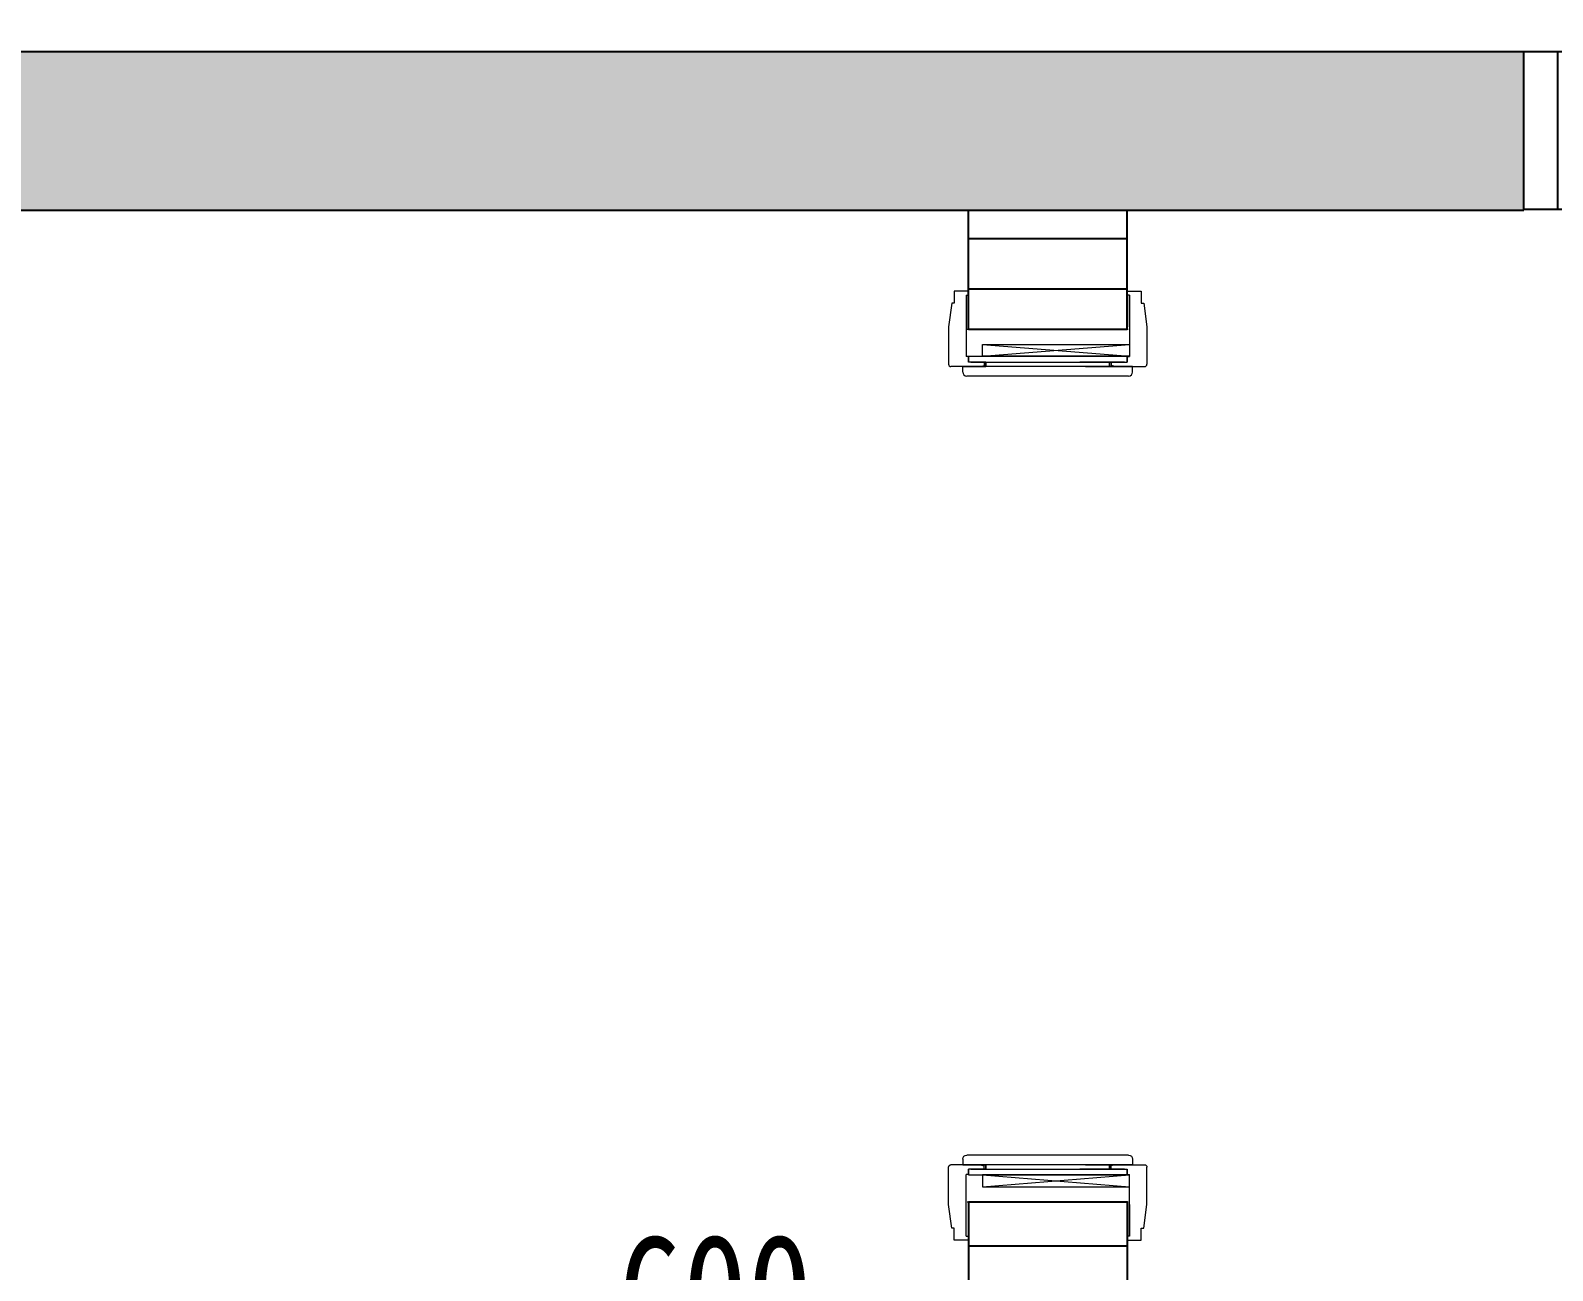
# Model space of a CAD drawing. Header units: millimetres. Extents: x -41640 to 3079702, y -5257903 to 68462.
# Drawn here: x -33254 to -31335, y 38071 to 39634 of the extents above; entities that cross this region are included whole.
import ezdxf

# ---------------------------------------------------------------- set-up
doc = ezdxf.new("R2010")
doc.units = ezdxf.units.MM
doc.header["$LTSCALE"] = 10
doc.layers.get('0').update_dxf_attribs({"color": 255})
doc.layers.get('Defpoints').update_dxf_attribs({"color": 255})
doc.layers.add('0008原建筑墙柱体', color=145, linetype='Continuous')
doc.layers.add('门', color=143, linetype='Continuous', lineweight=18)
doc.styles.add('(图框)宋体', font='', dxfattribs={"width": 0.8})
doc.styles.get("Standard").update_dxf_attribs({"font": ''})
doc.styles.get('(图框)宋体').set_extended_font_data('SimSun')
doc.styles.get('Standard').set_extended_font_data('SimSun')
doc.dimstyles.get("Standard").update_dxf_attribs({"dimtxt": 0.18, "dimasz": 0.18, "dimexe": 0.18, "dimexo": 0.0625, "dimgap": 0.09, "dimtad": 0, "dimtih": 1, "dimtoh": 1, "dimdec": 4, "dimzin": 0, "dimdsep": 46, "dimtxsty": 'Standard', "dimcen": 0.09, "dimadec": 0, "dimazin": 0, "dimtfac": 1, "dimtdec": 4, "dimtofl": 0, "dimtmove": 0, "dimatfit": 3, "dimfxl": 1, "dimtolj": 1, "dimtzin": 0, "dimarcsym": 0})

# ---------------------------------------------------------------- blocks, each defined once
blk = doc.blocks.new('REGHREHRTH')
at = {"layer": '门', "color": 45, "lineweight": 5}
for p, q in [((1374755.6, -3428666.8), (1374737.6, -3428666.8)), ((1374737.6, -3428666.8), (1374737.6, -3428681.8)), ((1374755.6, -3428671.8), (1374755.6, -3428666.8)), ((1374955.6, -3428666.8), (1374973.6, -3428666.8)), ((1374955.6, -3428671.8), (1374955.6, -3428666.8)), ((1374973.6, -3428666.8), (1374973.6, -3428681.8)), ((1374734.6, -3428681.8), (1374730.6, -3428711.8)), ((1374737.6, -3428681.8), (1374734.6, -3428681.8)), ((1374752.6, -3428671.8), (1374752.6, -3428749.3)), ((1374752.6, -3428671.8), (1374755.6, -3428671.8)), ((1374958.6, -3428671.8), (1374955.6, -3428671.8)), ((1374958.6, -3428671.8), (1374958.6, -3428749.3)), ((1374958.6, -3428711.8), (1374958.6, -3428671.8)), ((1374973.6, -3428681.8), (1374976.6, -3428681.8)), ((1374976.6, -3428681.8), (1374980.6, -3428711.8)), ((1374730.6, -3428711.8), (1374730.6, -3428758.8)), ((1374754.1, -3428714.8), (1374957.1, -3428714.8)), ((1374980.6, -3428711.8), (1374980.6, -3428758.8)), ((1374773.6, -3428733.8), (1374958.6, -3428733.8)), ((1374773.6, -3428748.8), (1374773.6, -3428733.8)), ((1374958.6, -3428733.8), (1374958.6, -3428748.8)), ((1374770.6, -3428761.8), (1374733.6, -3428761.8)), ((1374748.6, -3428761.8), (1374777.6, -3428761.8)), ((1374748.6, -3428768.8), (1374748.6, -3428761.8)), ((1374748.6, -3428761.8), (1374770.6, -3428761.8)), ((1374755.6, -3428749.3), (1374752.6, -3428749.3)), ((1374755.6, -3428756.3), (1374755.6, -3428748.8)), ((1374755.6, -3428748.8), (1374955.6, -3428748.8)), ((1374755.6, -3428756.3), (1374755.6, -3428748.8)), ((1374755.6, -3428749.3), (1374755.6, -3428756.3)), ((1374775.6, -3428756.3), (1374755.6, -3428756.3)), ((1374775.6, -3428756.3), (1374755.6, -3428756.3)), ((1374758.6, -3428756.3), (1374777.6, -3428756.3)), ((1374758.6, -3428756.3), (1374777.6, -3428756.3)), ((1374777.6, -3428756.3), (1374770.6, -3428756.3)), ((1374770.6, -3428761.8), (1374775.6, -3428760.5)), ((1374770.6, -3428761.8), (1374775.6, -3428760.5)), ((1374770.6, -3428761.8), (1374777.6, -3428761.8)), ((1374777.1, -3428761.8), (1374770.6, -3428761.8)), ((1374770.6, -3428761.8), (1374777.6, -3428761.8)), ((1374958.6, -3428748.8), (1374773.6, -3428748.8)), ((1374775.6, -3428756.3), (1374775.6, -3428760.5)), ((1374775.6, -3428756.3), (1374777.6, -3428756.3)), ((1374775.6, -3428756.3), (1374775.6, -3428760.5)), ((1374775.6, -3428756.3), (1374777.6, -3428756.3)), ((1374777.6, -3428761.8), (1374777.6, -3428756.3)), ((1374777.6, -3428756.3), (1374777.6, -3428761.8)), ((1374777.6, -3428756.3), (1374777.6, -3428761.8)), ((1374777.6, -3428756.3), (1374955.6, -3428756.3)), ((1374777.6, -3428761.8), (1374777.6, -3428756.3)), ((1374955.6, -3428761.8), (1374777.6, -3428761.8)), ((1374777.6, -3428761.8), (1374777.6, -3428761.8)), ((1374952.6, -3428756.3), (1374896.1, -3428756.3)), ((1374952.6, -3428756.3), (1374896.1, -3428756.3)), ((1374898.1, -3428756.3), (1374955.6, -3428756.3)), ((1374903.1, -3428761.8), (1374977.6, -3428761.8)), ((1374935.6, -3428756.3), (1374933.6, -3428756.3)), ((1374933.6, -3428761.8), (1374933.6, -3428756.3)), ((1374933.6, -3428756.3), (1374940.6, -3428756.3)), ((1374952.6, -3428756.3), (1374933.6, -3428756.3)), ((1374933.6, -3428756.3), (1374933.6, -3428761.8)), ((1374933.6, -3428756.3), (1374933.6, -3428761.8)), ((1374952.6, -3428756.3), (1374933.6, -3428756.3)), ((1374933.6, -3428761.8), (1374933.6, -3428756.3)), ((1374935.6, -3428756.3), (1374933.6, -3428756.3)), ((1374940.6, -3428761.8), (1374933.6, -3428761.8)), ((1374962.6, -3428761.8), (1374933.6, -3428761.8)), ((1374933.6, -3428761.8), (1374933.6, -3428761.8)), ((1374940.6, -3428761.8), (1374933.6, -3428761.8)), ((1374934.1, -3428761.8), (1374940.6, -3428761.8)), ((1374935.6, -3428756.3), (1374935.6, -3428760.5)), ((1374935.6, -3428756.3), (1374955.6, -3428756.3)), ((1374935.6, -3428756.3), (1374935.6, -3428760.5)), ((1374935.6, -3428756.3), (1374955.6, -3428756.3)), ((1374940.6, -3428761.8), (1374935.6, -3428760.5)), ((1374940.6, -3428761.8), (1374935.6, -3428760.5)), ((1374962.6, -3428761.8), (1374940.6, -3428761.8)), ((1374953.6, -3428748.8), (1374958.6, -3428748.8)), ((1374955.6, -3428748.8), (1374955.6, -3428755.8)), ((1374955.6, -3428756.3), (1374955.6, -3428748.8)), ((1374955.6, -3428756.3), (1374955.6, -3428748.8)), ((1374955.6, -3428756.3), (1374955.6, -3428748.8)), ((1374955.6, -3428749.3), (1374958.6, -3428749.3)), ((1374955.6, -3428749.3), (1374955.6, -3428756.3)), ((1374955.6, -3428749.3), (1374955.6, -3428756.3)), ((1374955.6, -3428749.3), (1374958.6, -3428749.3)), ((1374962.6, -3428768.8), (1374962.6, -3428761.8)), ((1374957.6, -3428773.8), (1374753.6, -3428773.8))]:
    blk.add_line(p, q, dxfattribs=at)
at = {"layer": '门', "color": 250, "lineweight": 5}
for p, q in [((1374773.6, -3428748.8), (1374958.6, -3428733.8)), ((1374773.6, -3428733.8), (1374958.6, -3428748.8))]:
    blk.add_line(p, q, dxfattribs=at)
at = {"layer": '门', "color": 45, "lineweight": 5}
for centre, radius, start, end in [((1374733.6, -3428758.8), 3, 180, 270), ((1374977.6, -3428758.8), 3, 270, 0), ((1374753.6, -3428768.8), 5, 180, 270), ((1374957.6, -3428768.8), 5, 270, 0)]:
    blk.add_arc(centre, radius, start, end, dxfattribs=at)
blk.add_point((1374770.5, -3428714.8), dxfattribs=at)
blk = doc.blocks.new('_ArchTick')
at = {"color": 0, "linetype": 'ByBlock', "const_width": 0.15}
blk.add_lwpolyline([(-0.5, -0.5), (0.5, 0.5)], dxfattribs=at)
blk = doc.blocks.new('*D612')
at = {"color": 250, "lineweight": -2}
for p, q in [((-32690.6, 37855.6), (-32690.6, 37975.3)), ((-32090.6, 37855.6), (-32090.6, 37975.3)), ((-32720.6, 37945.3), (-32060.6, 37945.3))]:
    blk.add_line(p, q, dxfattribs=at)
at = {"layer": 'Defpoints', "color": 0, "lineweight": 30}
for p in [(-32090.6, 37945.3), (-32690.6, 37825.6), (-32090.6, 37825.6)]:
    blk.add_point(p, dxfattribs=at)
at = {"color": 250, "lineweight": -2, "xscale": 30, "yscale": 30, "zscale": 30, "rotation": 180}
blk.add_blockref('_ArchTick', (-32690.6, 37945.3), dxfattribs=at)
at = {"color": 250, "lineweight": -2, "xscale": 30, "yscale": 30, "zscale": 30}
blk.add_blockref('_ArchTick', (-32090.6, 37945.3), dxfattribs=at)
at = {"color": 45, "insert": (-32390.6, 38040.3), "char_height": 150, "attachment_point": 5, "style": '(图框)宋体', "bg_fill": 3, "box_fill_scale": 1.1, "bg_fill_color": 256, "bg_fill_true_color": 13158600, "bg_fill_transparency": 5535424}
blk.add_mtext('600', dxfattribs=at)
blk = doc.blocks.new('_Dot')
at = {"color": 0, "linetype": 'ByBlock', "lineweight": -2}
blk.add_line((-0.5, 0), (-1, 0), dxfattribs=at)
at = {"color": 0, "linetype": 'ByBlock', "const_width": 0.5}
blk.add_lwpolyline([(-0.25, 0, 1), (0.25, 0, 1)], format="xyb", close=True, dxfattribs=at)
blk = doc.blocks.new('DOT')
at = {"color": 0, "linetype": 'ByBlock'}
blk.add_line((-0.35, 0), (-1, 0), dxfattribs=at)
at = {"color": 0, "linetype": 'ByBlock', "const_width": 0.35}
blk.add_lwpolyline([(-0.175, 0, 1), (0.175, 0, 1)], format="xyb", close=True, dxfattribs=at)

msp = doc.modelspace()

# ---------------------------------------------------------------- hatches: boundary and pattern name
h = msp.add_hatch()
h.set_pattern_fill('ANSI31', color=250, scale=20, angle=45, style=0)
h.set_pattern_definition([(90, (-3286655.98, 3454718.95), (-63.5, 1e-14), [])])
h.paths.add_polyline_path([(-30971.7, 39607), (-31371.3, 39607), (-31371.3, 39407.8), (-30971.7, 39407.8)])
at = {"layer": '0008原建筑墙柱体'}
h = msp.add_hatch(color=252, dxfattribs=at)
h.paths.add_polyline_path([(-37571.3, 45967), (-37811.3, 45967), (-37811.3, 44607), (-37571.3, 44607)])
h.paths.add_polyline_path([(-37571.3, 40407), (-37811.3, 40407), (-37811.3, 39007), (-37571.3, 39007)])
h.paths.add_polyline_path([(-31371.3, 39607), (-37571.3, 39607), (-37571.3, 39407), (-31371.3, 39407)])
h.paths.add_polyline_path([(-32086.4, 39407), (-32345.9, 39407)], flags=17)

# ---------------------------------------------------------------- linework, layer by layer
at = {"color": 7}
for p, q in [((-37571.3, 39607), (-31371.3, 39607)), ((-31371.3, 39407), (-31371.3, 39607)), ((-37571.3, 39407), (-31371.3, 39407)), ((-32071.3, 39257), (-32071.3, 39407)), ((-31871.3, 39257), (-31871.3, 39407)), ((-32071.3, 39257), (-31871.3, 39257)), ((-32071.3, 38157), (-32071.3, 35607))]:
    msp.add_line(p, q, dxfattribs=at)
msp.add_lwpolyline([(-31371.3, 39607), (-30971.7, 39607), (-30971.7, 39407.8), (-31371.3, 39407.8)], close=True, dxfattribs=at)
msp.add_lwpolyline([(-32071.3, 38157), (-31871.3, 38157), (-31871.3, 38007)], dxfattribs=at)

# ---------------------------------------------------------------- block references
at = {"color": 250}
msp.add_blockref('REGHREHRTH', (-1406826.9, 3467971.8), dxfattribs=at)
at = {"color": 250, "xscale": -1, "rotation": 180}
msp.add_blockref('REGHREHRTH', (-1406826.9, -3390557.8), dxfattribs=at)

# ---------------------------------------------------------------- next in the draw order: dimensions: what is measured, and where the dimension line sits
at = {"color": 250}
dim = msp.add_linear_dim(base=(-32090.6, 37945.3), p1=(-32690.6, 37825.6), p2=(-32090.6, 37825.6), dimstyle='Standard', override={"dimtxt": 150, "dimasz": 30, "dimexe": 30, "dimexo": 30, "dimgap": 20, "dimtad": 1, "dimtih": 0, "dimtoh": 0, "dimdec": 0, "dimzin": 8, "dimdsep": 44, "dimtxsty": '(图框)宋体', "dimblk": 'ArchTick', "dimcen": 0.6, "dimdle": 30, "dimclrd": 250, "dimclre": 250, "dimclrt": 45, "dimtdec": 0, "dimtofl": 1, "dimtmove": 1, "dimldrblk": 'DOT', "dimfxl": 150, "dimfxlon": 1, "dimtfill": 1, "dimtolj": 0, "dimtzin": 8, "dimarcsym": 1}, dxfattribs=at)
dim.commit()
dim.dimension.update_dxf_attribs({"geometry": '*D612', "text_midpoint": (-32390.6, 38040.3)})

# ---------------------------------------------------------------- next in the draw order: hatches: boundary and pattern name
h = msp.add_hatch()
h.set_pattern_fill('ANSI31', color=250, scale=20, angle=135, style=0)
h.set_pattern_definition([(180, (-3286655.98, 3454718.95), (-1e-14, -63.5), [])])
h.paths.add_polyline_path([(-31871.3, 39407), (-32071.3, 39407), (-32071.3, 39257), (-31871.3, 39257)])
h.paths.add_polyline_path([(-31871.3, 38157), (-32071.3, 38157), (-32071.3, 38007), (-31871.3, 38007)])

doc.saveas('drawing.dxf')
